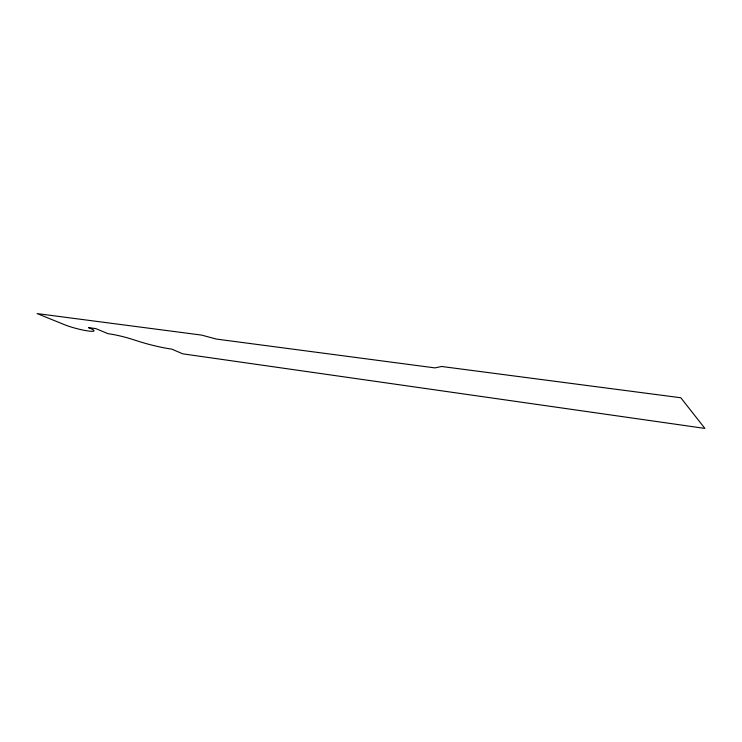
<?xml version="1.0" encoding="UTF-8"?>
<svg xmlns="http://www.w3.org/2000/svg" width="742" height="742" viewBox="0 0 742 742"><rect width="100%" height="100%" fill="white"/><g stroke="black" fill="none" stroke-linecap="round" stroke-linejoin="round"><path stroke-width="1.11" d="M441.629 366.483L434.914 367.893L216.274 339.057L201.592 335.096L37.1 313.588L64.934 324.857A17.233 2.189 14.5 0 0 88.335 330.997A17.233 2.189 14.5 0 0 90.042 328.261L88.484 327.612L95.811 328.604L108.072 333.705A21.657 2.755 14.2 0 1 131.816 339.177L139.171 341.515A31.915 4.248 14 0 0 171.884 349.148L182.718 353.823L704.9 428.412L680.813 397.758L441.629 366.483"/></g></svg>
